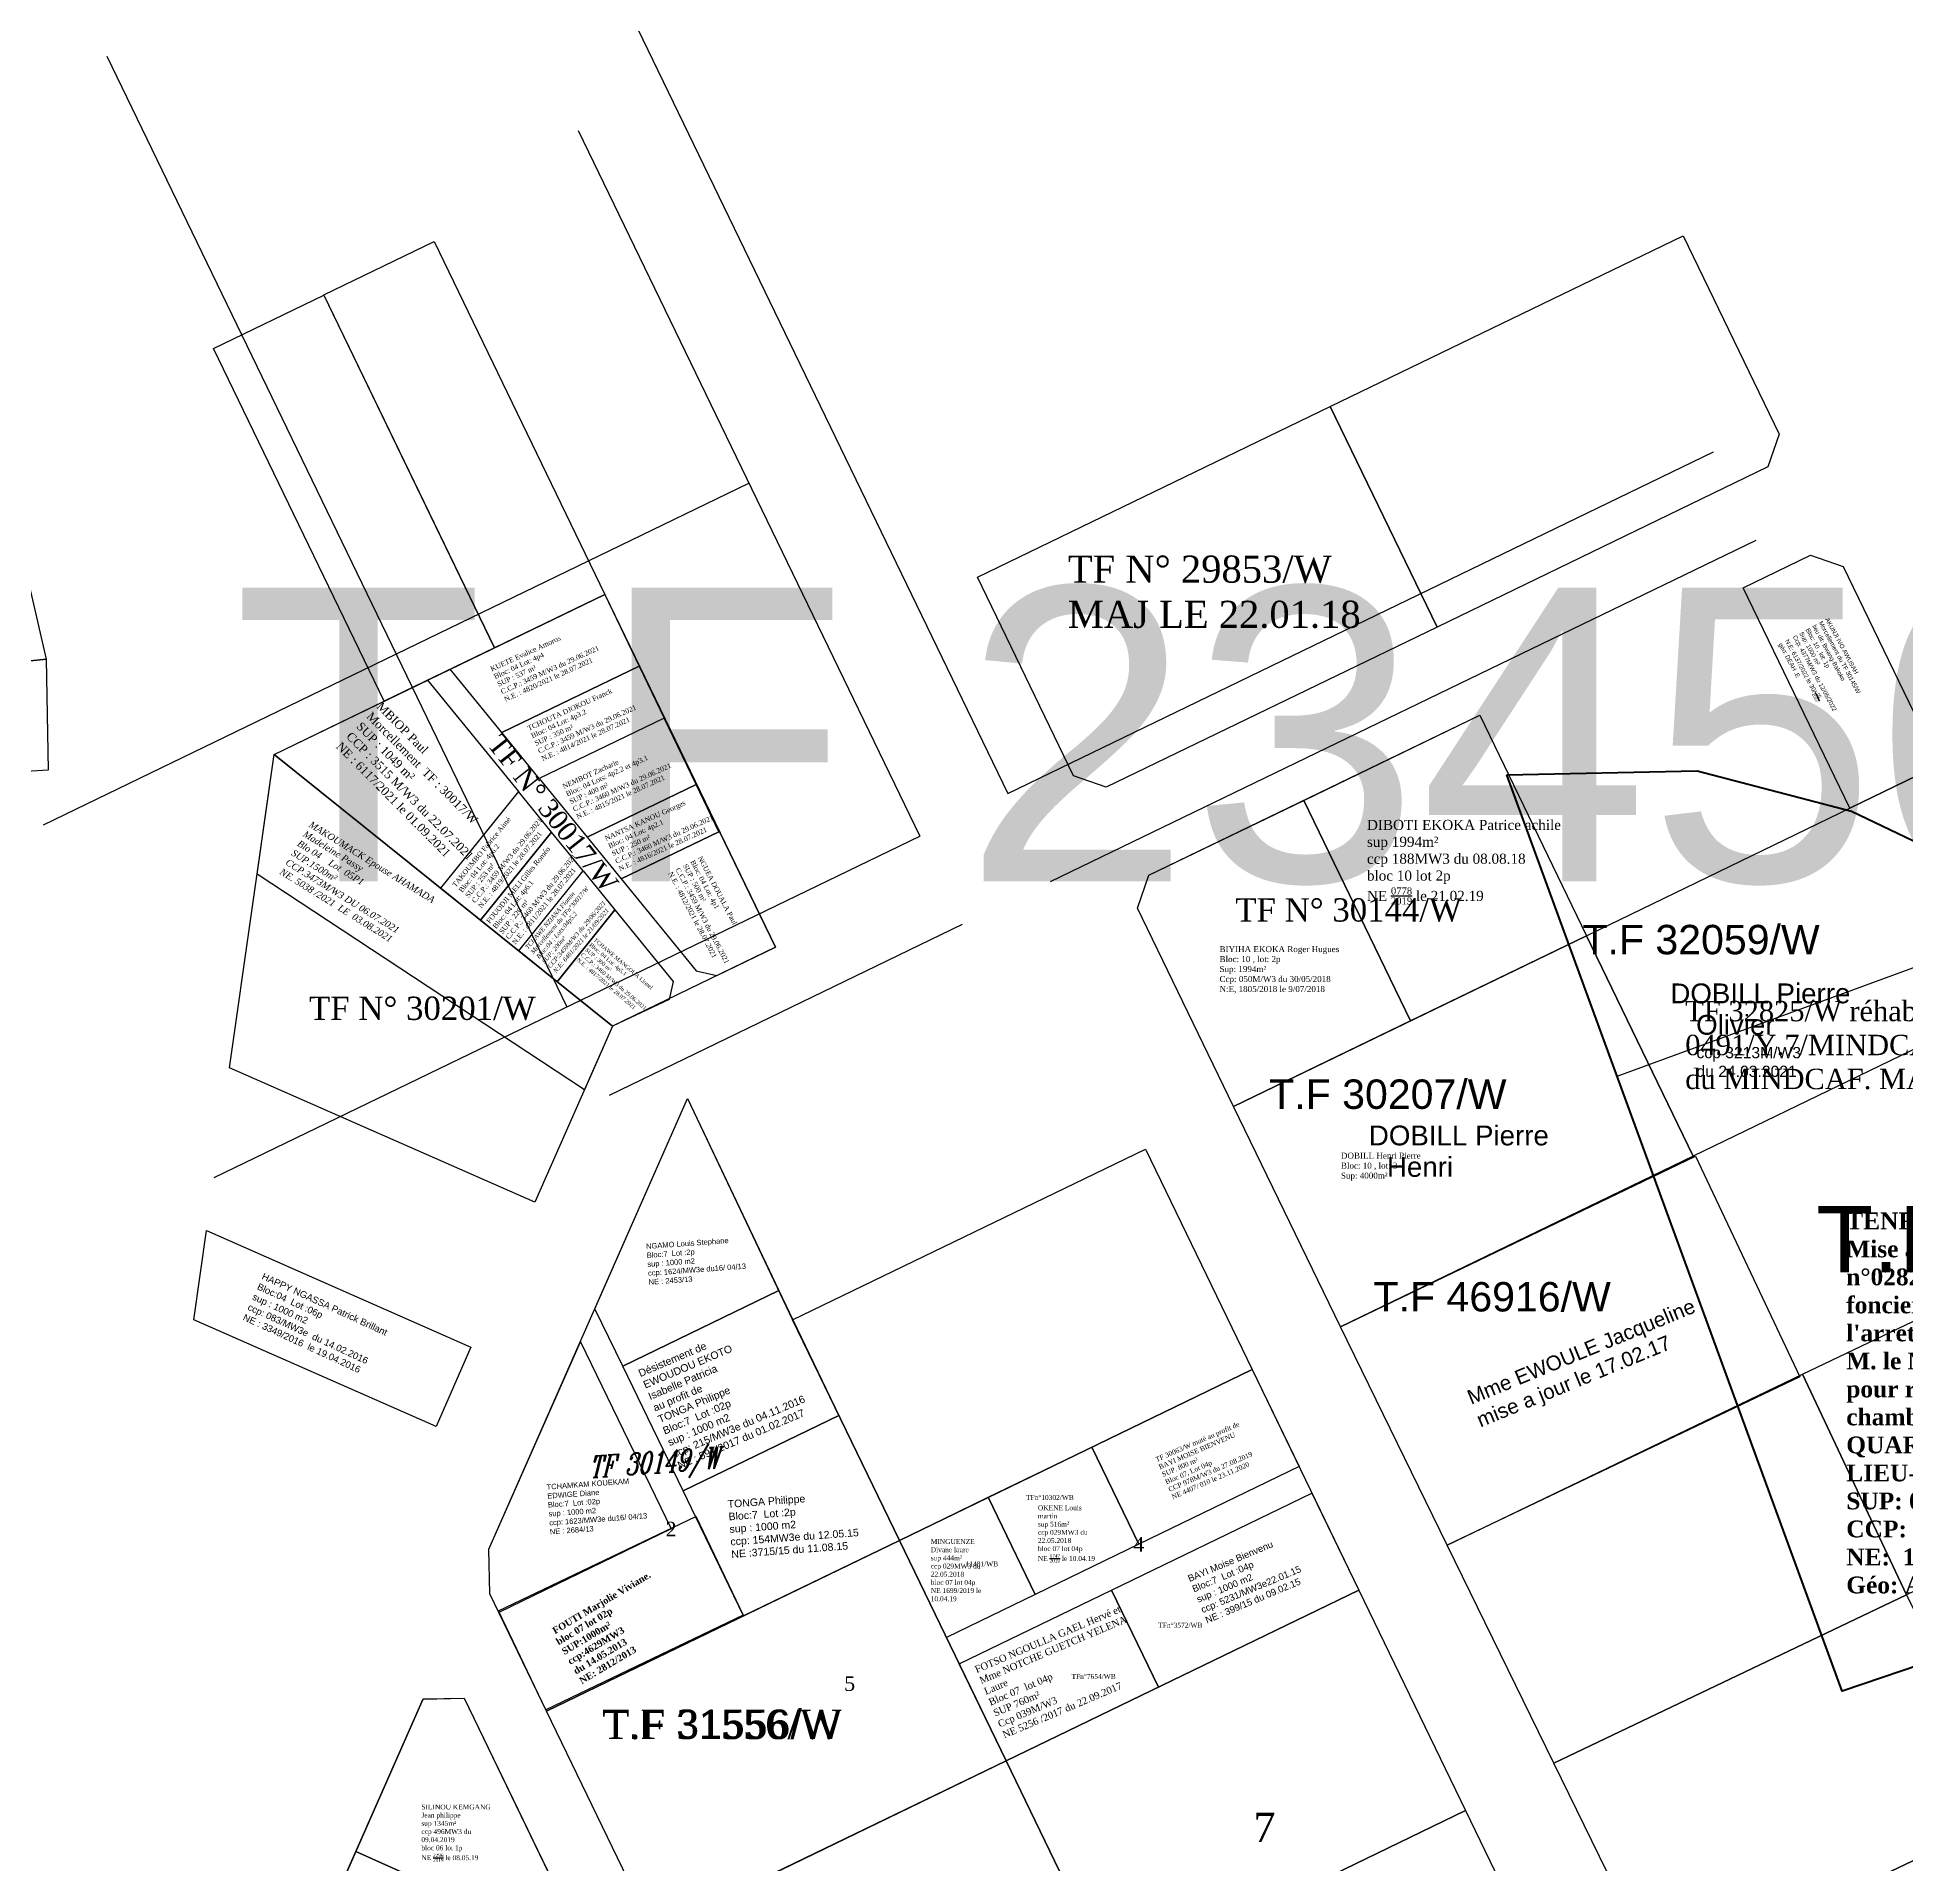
# Model space of a CAD drawing. Header units: millimetres. Extents: x 590121 to 927379, y 438565 to 1441738.
# Drawn here: x 925464.4 to 925845.9, y 1440894.6 to 1441267.6 of the extents above; entities that cross this region are included whole.
import ezdxf
from ezdxf.enums import TextEntityAlignment as Align

# ---------------------------------------------------------------- set-up
doc = ezdxf.new("R2010")
doc.units = ezdxf.units.MM
doc.header["$LTSCALE"] = 10
for name, color, linetype in [('end maj 26 02 2021', 30, 'Continuous'), ('MAJ JAN 2022', 12, 'Continuous'), ('MAJ JUILLET 2021', 7, 'Continuous'), ('MAJ SEP 2021', 6, 'Continuous')]:
    doc.layers.add(name, color=color, linetype=linetype)
doc.layers.add('Numérotation', color=6, linetype='Continuous', lineweight=9)
doc.styles.add('FONT1', font='romanc.shx', dxfattribs={"width": 0.7, "oblique": 18, "height": 3})
doc.styles.get("Standard").update_dxf_attribs({"font": 'arial.ttf'})
doc.styles.add('Times 1.0', font='times.ttf', dxfattribs={"width": 0.99, "height": 1})
doc.styles.add('Times 3.0', font='times.ttf', dxfattribs={"width": 0.99, "height": 3})

msp = doc.modelspace()

# ---------------------------------------------------------------- linework, layer by layer
at = {"color": 150, "flags": 128}
msp.add_lwpolyline([(925512.68, 1441121.24), (925581.74, 1441065.78), (925576.03, 1441052.8), (925509.21, 1441096.78), (925509.21, 1441096.78)], close=True, dxfattribs=at)
at = {"color": 7, "lineweight": 40, "flags": 128}
msp.add_lwpolyline([(925764.34, 1441117.09), (925803.19, 1441117.92), (925834.64, 1441109.64), (925911.2, 1441073.03), (925912.97, 1441068.25), (926008.1, 1441069.04), (926015.57, 1441055.1), (925990.92, 1440946.87), (925905.22, 1440954.64), (925832.74, 1440930.06)], close=True, dxfattribs=at)
at = {"color": 150, "linetype": 'ByBlock', "lineweight": -3, "ltscale": 0.0014, "flags": 128}
for points in [[(925852.57, 1441119.1), (925874.35, 1441074.09), (925802.34, 1441039.24), (925780.56, 1441084.24)], [(925780.56, 1441084.24), (925802.34, 1441039.24), (925730.39, 1441004.38), (925708.55, 1441049.39)]]:
    msp.add_lwpolyline(points, close=True, dxfattribs=at)
at = {"layer": 'end maj 26 02 2021', "linetype": 'ByBlock'}
for p, q in [((925409.87, 1441635.22), (925662.49, 1441113.3)), ((925478.56, 1441263.77), (925572.48, 1441069.74)), ((925574.78, 1441248.61), (925644.48, 1441104.59)), ((925662.49, 1441113.3), (925806.5, 1441183.01)), ((925465.61, 1441106.89), (925609.63, 1441176.6)), ((925671.2, 1441095.3), (925815.22, 1441165.01)), ((925500.47, 1441034.88), (925644.48, 1441104.59)), ((925581.19, 1441051.73), (925653.2, 1441086.59))]:
    msp.add_line(p, q, dxfattribs=at)
at = {"layer": 'end maj 26 02 2021', "linetype": 'ByBlock', "ltscale": 0.0014}
msp.add_line((925558.5, 1440946.42), (925598.78, 1440965.73), dxfattribs=at)
msp.add_line((925558.5, 1440946.42), (925598.78, 1440965.73), dxfattribs=at)
at = {"layer": 'end maj 26 02 2021', "color": 150, "linetype": 'ByBlock', "lineweight": -3, "ltscale": 0.0014, "flags": 128}
for points in [[(925545.34, 1441225.92), (925580.19, 1441153.91), (925557.69, 1441143.02), (925522.84, 1441215.08)], [(925460.39, 1441165.77), (925466.19, 1441140.72), (925441.66, 1441138.14), (925438.89, 1441164.5)], [(925466.19, 1441140.72), (925466.57, 1441118.03), (925443.91, 1441116.71), (925441.66, 1441138.14)], [(925758.78, 1441129.25), (925780.56, 1441084.24), (925744.67, 1441066.87), (925722.88, 1441111.88)], [(925498.88, 1441024.06), (925552.88, 1441000.27), (925545.75, 1440984.08), (925496.3, 1441005.87)]]:
    msp.add_lwpolyline(points, close=True, dxfattribs=at)
at = {"layer": 'end maj 26 02 2021', "color": 3, "linetype": 'ByBlock', "ltscale": 0.0014, "flags": 128}
for points in [[(925800.29, 1441227.11), (925819.89, 1441186.6), (925817.57, 1441179.92), (925750.06, 1441147.25), (925728.28, 1441192.26)], [(925803.19, 1441117.92), (925834.64, 1441109.64), (925911.2, 1441073.03), (925912.97, 1441068.25), (926008.1, 1441069.04), (926015.57, 1441055.1), (925990.92, 1440946.87), (925905.22, 1440954.64), (925832.74, 1440930.06), (925764.34, 1441117.09)], [(925852.57, 1441119.1), (925874.35, 1441074.09), (925802.34, 1441039.24), (925780.56, 1441084.24)], [(925780.56, 1441084.24), (925802.34, 1441039.24), (925730.33, 1441004.38), (925708.55, 1441049.39)], [(925690.55, 1441040.68), (925712.33, 1440995.67), (925640.32, 1440960.82), (925618.54, 1441005.82)], [(925802.84, 1441039.24), (925824.12, 1440994.23), (925752.12, 1440959.88), (925730.33, 1441004.38)], [(925802.84, 1441039.24), (925824.12, 1440994.23), (925752.12, 1440959.88), (925730.33, 1441004.38)], [(925896.62, 1441029.09), (925917.9, 1440984.08), (925845.9, 1440949.73), (925824.63, 1440994.74)], [(925824.63, 1440994.74), (925845.91, 1440949.73), (925773.91, 1440915.38), (925752.12, 1440959.88)], [(925640.32, 1440960.83), (925662.1, 1440915.82), (925590.1, 1440880.96), (925568.31, 1440925.97)], [(925640.32, 1440960.83), (925662.1, 1440915.82), (925590.1, 1440880.96), (925568.31, 1440925.97)], [(925734.12, 1440950.67), (925755.9, 1440905.66), (925683.89, 1440870.81), (925662.11, 1440915.81)], [(925845.92, 1440949.73), (925867.7, 1440905.23), (925795.7, 1440870.88), (925773.91, 1440915.38)], [(925551.49, 1440928.6), (925577.49, 1440874.86), (925599.28, 1440829.85), (925554.29, 1440808.07), (925532.49, 1440853.08), (925513.57, 1440861.41), (925543.1, 1440928.44)], [(925551.49, 1440928.6), (925577.49, 1440874.86), (925599.28, 1440829.85), (925554.29, 1440808.07), (925532.49, 1440853.08), (925513.57, 1440861.41), (925543.1, 1440928.44)], [(925755.9, 1440905.67), (925777.68, 1440860.66), (925705.67, 1440825.81), (925683.89, 1440870.81)], [(925755.9, 1440905.67), (925777.68, 1440860.66), (925705.67, 1440825.81), (925683.89, 1440870.81)], [(925867.71, 1440905.23), (925889.47, 1440859.21), (925817.47, 1440824.86), (925795.7, 1440870.88)]]:
    msp.add_lwpolyline(points, close=True, dxfattribs=at)
at = {"layer": 'end maj 26 02 2021', "color": 150}
for points in [[(925522.88, 1441214.99), (925557.68, 1441143.02), (925535.17, 1441132.13), (925500.35, 1441204.13)], [(925722.88, 1441111.88), (925744.67, 1441066.87), (925708.55, 1441049.39), (925688.95, 1441089.9), (925691.27, 1441096.58)], [(925529.39, 1440897.32), (925547.27, 1440889.31), (925547.54, 1440870.57), (925522.54, 1440881.78)], [(925529.39, 1440897.32), (925547.27, 1440889.31), (925547.54, 1440870.57), (925522.54, 1440881.78)]]:
    msp.add_lwpolyline(points, close=True, dxfattribs=at)
at = {"layer": 'end maj 26 02 2021', "color": 3, "linetype": 'ByBlock', "lineweight": -3, "ltscale": 0.0014, "flags": 128}
for points in [[(925728.28, 1441192.26), (925750.06, 1441147.25), (925682.55, 1441114.58), (925675.88, 1441116.9), (925656.27, 1441157.4)], [(925597.08, 1441050.99), (925618.54, 1441005.83), (925640.32, 1440960.83), (925568.31, 1440925.97), (925556.72, 1440949.92), (925556.56, 1440959)], [(925597.08, 1441050.99), (925618.54, 1441005.83), (925640.32, 1440960.83), (925568.31, 1440925.97), (925556.72, 1440949.92), (925556.56, 1440959)], [(925712.33, 1440995.67), (925734.12, 1440950.67), (925662.11, 1440915.8), (925640.32, 1440960.81)], [(925712.33, 1440995.67), (925734.12, 1440950.67), (925662.11, 1440915.8), (925640.32, 1440960.81)], [(925712.33, 1440995.67), (925721.92, 1440975.87), (925689.19, 1440960.03), (925679.6, 1440979.83)], [(925712.33, 1440995.67), (925721.92, 1440975.87), (925689.19, 1440960.03), (925679.6, 1440979.83)], [(925679.6, 1440979.84), (925689.19, 1440960.03), (925668.07, 1440949.81), (925658.48, 1440969.62)], [(925679.6, 1440979.84), (925689.19, 1440960.03), (925668.07, 1440949.81), (925658.48, 1440969.62)], [(925640.32, 1440960.83), (925658.48, 1440969.62), (925668.07, 1440949.81), (925649.91, 1440941)], [(925640.32, 1440960.83), (925658.48, 1440969.62), (925668.07, 1440949.81), (925649.91, 1440941)], [(925724.53, 1440970.47), (925734.11, 1440950.67), (925693.2, 1440930.87), (925683.62, 1440950.67)], [(925724.53, 1440970.47), (925734.11, 1440950.67), (925693.2, 1440930.87), (925683.62, 1440950.67)], [(925683.62, 1440950.67), (925693.2, 1440930.87), (925662.1, 1440915.82), (925652.52, 1440935.62)], [(925683.62, 1440950.67), (925693.2, 1440930.87), (925662.1, 1440915.82), (925652.52, 1440935.62)], [(925662.11, 1440915.81), (925683.89, 1440870.81), (925611.88, 1440835.95), (925590.1, 1440880.95)]]:
    msp.add_lwpolyline(points, close=True, dxfattribs=at)
msp.add_lwpolyline([(925691.27, 1441096.58), (925758.78, 1441129.25), (925780.56, 1441084.24), (925708.55, 1441049.39), (925688.95, 1441089.9), (925691.27, 1441096.58)], dxfattribs=at)
at = {"layer": 'end maj 26 02 2021', "linetype": 'ByBlock', "ltscale": 0.0014, "flags": 128}
for points in [[(925863.48, 1441083.65), (925888.29, 1441032.4), (925910.07, 1440987.39), (925926.88, 1440952.68), (925905.22, 1440954.64), (925832.74, 1440930.06), (925815.28, 1440977.8), (925798.88, 1441022.64), (925786.82, 1441055.61), (925826.78, 1441070.22)], [(925627.99, 1440986.3), (925640.32, 1440960.83), (925608.52, 1440945.43), (925598.76, 1440965.58), (925596.19, 1440970.91)], [(925627.99, 1440986.3), (925640.32, 1440960.83), (925608.52, 1440945.43), (925598.76, 1440965.58), (925596.19, 1440970.91)], [(925755.9, 1440905.67), (925766.79, 1440883.17), (925694.78, 1440848.31), (925683.89, 1440870.81)], [(925755.9, 1440905.67), (925766.79, 1440883.17), (925694.78, 1440848.31), (925683.89, 1440870.81)]]:
    msp.add_lwpolyline(points, close=True, dxfattribs=at)
for points in [[(925597.08, 1441050.99), (925618.54, 1441005.83), (925640.32, 1440960.83), (925568.31, 1440925.97)], [(925597.08, 1441050.99), (925618.54, 1441005.83), (925640.32, 1440960.83), (925568.31, 1440925.97)], [(925598.78, 1440965.74), (925608.46, 1440945.55), (925568.19, 1440926.24), (925558.5, 1440946.42)], [(925598.78, 1440965.74), (925608.46, 1440945.55), (925568.19, 1440926.24), (925558.5, 1440946.42)], [(925598.78, 1440965.74), (925608.46, 1440945.55), (925568.19, 1440926.24), (925558.5, 1440946.42)], [(925598.78, 1440965.74), (925608.46, 1440945.55), (925568.19, 1440926.24), (925558.5, 1440946.42)], [(925598.78, 1440965.74), (925608.46, 1440945.55), (925568.19, 1440926.24), (925558.5, 1440946.42)], [(925598.78, 1440965.74), (925608.46, 1440945.55), (925568.19, 1440926.24), (925558.5, 1440946.42)], [(925598.78, 1440965.74), (925608.46, 1440945.55), (925568.19, 1440926.24), (925558.5, 1440946.42)], [(925598.78, 1440965.74), (925608.46, 1440945.55), (925568.19, 1440926.24), (925558.5, 1440946.42)]]:
    msp.add_lwpolyline(points, dxfattribs=at)
at = {"layer": 'end maj 26 02 2021', "linetype": 'ByBlock', "flags": 128}
for points in [[(925597.08, 1441050.99), (925615.7, 1441011.8), (925583.86, 1440996.38), (925578.19, 1441008.1)], [(925615.7, 1441011.8), (925618.57, 1441005.84), (925627.99, 1440986.3), (925596.19, 1440970.91), (925583.86, 1440996.38)], [(925615.7, 1441011.8), (925618.57, 1441005.84), (925627.99, 1440986.3), (925596.19, 1440970.91), (925583.86, 1440996.38)], [(925575.22, 1441001.37), (925593.72, 1440963.15), (925558.56, 1440946.12), (925556.72, 1440949.92), (925556.56, 1440959)], [(925575.22, 1441001.37), (925593.72, 1440963.15), (925558.56, 1440946.12), (925556.72, 1440949.92), (925556.56, 1440959)]]:
    msp.add_lwpolyline(points, close=True, dxfattribs=at)
at = {"layer": 'end maj 26 02 2021', "color": 150, "linetype": 'ByBlock', "lineweight": -3, "ltscale": 0.0014, "flags": 128}
msp.add_lwpolyline([(925543.1, 1440928.45), (925551.49, 1440928.6), (925574.59, 1440880.86), (925547.58, 1440867.79), (925547.27, 1440889.31), (925529.39, 1440897.32), (925543.1, 1440928.45)], dxfattribs=at)
msp.add_lwpolyline([(925543.1, 1440928.45), (925551.49, 1440928.6), (925574.59, 1440880.86), (925547.58, 1440867.79), (925547.27, 1440889.31), (925529.39, 1440897.32), (925543.1, 1440928.45)], dxfattribs=at)
at = {"layer": 'MAJ JAN 2022', "color": 3, "ltscale": 0.0014, "flags": 128}
msp.add_lwpolyline([(925826.28, 1441161.92), (925832.96, 1441159.6), (925852.57, 1441119.1), (925834.34, 1441110.28), (925812.55, 1441155.28)], close=True, dxfattribs=at)
at = {"layer": 'MAJ JUILLET 2021', "color": 3, "linetype": 'ByBlock', "lineweight": -3, "ltscale": 0.0014, "flags": 128}
for points in [[(925580.19, 1441153.91), (925615.05, 1441081.9), (925581.74, 1441065.78), (925512.68, 1441121.24)], [(925512.68, 1441121.24), (925581.74, 1441065.78), (925565.91, 1441029.84), (925503.6, 1441057.29)]]:
    msp.add_lwpolyline(points, close=True, dxfattribs=at)
at = {"layer": 'MAJ JUILLET 2021', "flags": 128}
for points in [[(925580.19, 1441153.91), (925587.24, 1441139.26), (925559.17, 1441125.75), (925548.66, 1441138.65)], [(925587.24, 1441139.26), (925592.34, 1441128.66), (925566.81, 1441116.37), (925559.17, 1441125.75)], [(925576.6, 1441104.35), (925598.88, 1441115.08), (925592.34, 1441128.66), (925566.81, 1441116.37)], [(925546.69, 1441093.93), (925554.83, 1441087.39), (925569.3, 1441105.4), (925562.55, 1441113.68)], [(925583.52, 1441095.86), (925603.5, 1441105.48), (925598.88, 1441115.08), (925576.6, 1441104.35)], [(925554.83, 1441087.39), (925562.62, 1441081.13), (925575.75, 1441097.48), (925569.3, 1441105.4)], [(925583.52, 1441095.86), (925598.83, 1441077.07), (925603.07, 1441076.1), (925615.05, 1441081.9), (925603.61, 1441105.53)], [(925582.24, 1441089.51), (925594.17, 1441074.87), (925593.35, 1441071.26), (925581.74, 1441065.78), (925570.46, 1441074.84)]]:
    msp.add_lwpolyline(points, close=True, dxfattribs=at)
at = {"layer": 'MAJ SEP 2021', "flags": 128}
msp.add_lwpolyline([(925544.03, 1441136.41), (925562.55, 1441113.67), (925562.55, 1441113.67), (925546.69, 1441093.92), (925512.68, 1441121.23)], close=True, dxfattribs=at)
msp.add_lwpolyline([(925544.03, 1441136.41), (925562.55, 1441113.68)], dxfattribs=at)
at = {"layer": 'MAJ SEP 2021', "color": 150, "flags": 128}
msp.add_lwpolyline([(925575.75, 1441097.48), (925582.24, 1441089.51), (925570.46, 1441074.84), (925562.62, 1441081.13)], close=True, dxfattribs=at)

# ---------------------------------------------------------------- texts
at = {"color": 7, "insert": (925520.39, 1441107.71), "char_height": 1.36, "width": 38.811, "attachment_point": 1, "rotation": 328.1575}
msp.add_mtext('{\\fTimes New Roman|b0|i1|c0|p18;MAKOUMACK Epouse AHAMADA Madeleine Passy\\PBlo 04    Lot  05P1\\PSUP.1500m²\\PCCP.3473M/W3 DU 06.07.2021\\PNE. 5038 /2021  LE  03.08.2021}', dxfattribs=at)
at = {"color": 7, "insert": (925833.6, 1441027.75), "char_height": 3, "width": 166.2593, "attachment_point": 1}
msp.add_mtext("{\\fTimes New Roman|b1|i0|c0|p18;\\H1.143x;\\C0;TENFA YONGA noé\\PMise à  jour du TF 32825/W établi suivant réquisition n°0282/Y.7/MINDCAF/5/P530/ du 09/08/2022 de Monsieur le conservateur foncier du wouri B en execution de l'arretén°017711/Y.7/MINDCAF/SG/D6/S100/MA en date du 16/06/2022 de M. le Ministre en charge de domaines du Cadastre et des affaires foncieres pour réhabilitation conformément à l'arreté n°075/P/FD/2019 de la chambre administrative de la cour supreme \\PQUARTIER: BASSA\\PLIEU-DIT : YASSA\\PSUP: 02ha 90a 17ca\\PCCP: 4849/W3 Du 07/12/2022\\PNE:  11356/2022 DU 08/12/2022\\PGéo: ABENA Josiane\\P\\Fromanc|c0;\\H0.875x;\\C1; }", dxfattribs=at)
at = {"layer": 'end maj 26 02 2021', "color": 1, "linetype": 'ByBlock'}
for s, height, p in [('T F 23450/W', 60, (925504.34, 1441095.32)), ('T F 23450/W', 60, (925504.34, 1441095.32)), ('T F 23450/W', 60, (925504.34, 1441095.32)), ('T F 23450/W', 60, (925504.34, 1441095.32)), ('   T.F 32059/W', 6, (925772.75, 1441080.46)), ('   T.F 30207/W', 6, (925708.82, 1441048.9)), ('   T.F32825/W', 13.5695, (925811.7, 1441015.53)), ('   T.F 46916/W', 6, (925730.11, 1441007.55)), ('   T.F 31556/W', 6, (925572.89, 1440920.28))]:
    msp.add_text(s, height=height, dxfattribs=at).set_placement(p)
at = {"layer": 'end maj 26 02 2021', "color": 0, "linetype": 'ByBlock'}
for s, height, p in [('DOBILL Pierre ', 4.0454, (925797.69, 1441070.45)), (' Olivier', 4.045, (925801.38, 1441064.04)), ('DOBILL Pierre ', 4.0454, (925736.15, 1441041.45)), ('Henri', 4.045, (925739.84, 1441035.04))]:
    msp.add_text(s, height=height, dxfattribs=at).set_placement(p)
at = {"layer": 'end maj 26 02 2021', "color": 1, "linetype": 'ByBlock', "style": 'FONT1', "oblique": 18, "width": 0.7}
msp.add_text('TF 30149/W', height=4.396, rotation=4.1645, dxfattribs=at).set_placement((925577.05, 1440973.59))
at = {"layer": 'end maj 26 02 2021', "color": 1, "linetype": 'ByBlock', "style": 'Times 3.0'}
msp.add_text('   T.F 31556/W', height=6, dxfattribs=at).set_placement((925572.89, 1440920.28))
at = {"layer": 'end maj 26 02 2021', "color": 1, "linetype": 'ByBlock', "lineweight": -3, "ltscale": 0.0014, "attachment_point": 1, "style": 'Times 1.0'}
for s, insert, char_height, width in [('TF N° 29853/W\\PMAJ LE 22.01.18', (925674.72, 1441161.84), 5.5333, 75.5369), ('TF N° 30144/W', (925708.89, 1441091.89), 4.7507, 143.0649), ('{\\fTimes New Roman|b0|i0|c186|p18;TF N° 30}201{\\fTimes New Roman|b0|i0|c186|p18;/W}', (925519.82, 1441071.81), 4.7507, 143.0649)]:
    msp.add_mtext(s, dxfattribs=dict(at, insert=insert, char_height=char_height, width=width))
at = {"layer": 'end maj 26 02 2021', "color": 3, "insert": (925830.04, 1441149.28), "char_height": 0.9, "attachment_point": 1, "rotation": 298.3648}
msp.add_mtext_dynamic_manual_height_columns('\\A1;AKUNJI IVO AWUSAH\\PMorcellement du TF 30145/W\\Plieu dit: Bwang-Bakoko\\PBloc: 10 , lot: 1p\\PSup: 1000 m²\\PCcp: 4377M/W3 du 12/05/2022\\PN:E: 6137/2022 le 30/{\\H0.7x;\\S05/2022;}\\Pgéo: DEAH .E', width=82.0988, gutter_width=12.5, heights=[33.23], dxfattribs=at)
at = {"layer": 'end maj 26 02 2021', "color": 1, "linetype": 'ByBlock', "lineweight": -3, "ltscale": 0.0014, "insert": (925559.17, 1441125.75), "char_height": 4, "width": 75.5369, "attachment_point": 1, "rotation": 308.2005, "style": 'Times 1.0'}
msp.add_mtext('TF N° 30017/W', dxfattribs=at)
at = {"layer": 'end maj 26 02 2021', "color": 150, "linetype": 'ByBlock', "lineweight": -3, "ltscale": 0.0014, "attachment_point": 1, "style": 'Times 1.0'}
for s, insert, char_height, width in [('\\A1;DIBOTI EKOKA Patrice achile\\Psup 1994m²\\Pccp 188MW3 du 08.08.18\\Pbloc 10 lot 2p\\PNE {\\H0.7x;\\S0778/2019;} le 21.02.19', (925735.76, 1441107.9), 2.0688, 37.6757), ('{\\fTimes New Roman|b0|i0|c186|p18;\\C1;TFn°\\fTimes New Roman|b0|i0|c0|p18;10302\\fTimes New Roman|b0|i0|c186|p18;/W\\fTimes New Roman|b0|i0|c0|p18;B}', (925666.17, 1440970.08), 1, 30.9283), ('{\\fTimes New Roman|b0|i0|c186|p18;\\C1;TFn°\\fTimes New Roman|b0|i0|c0|p18;10302\\fTimes New Roman|b0|i0|c186|p18;/W\\fTimes New Roman|b0|i0|c0|p18;B}', (925666.17, 1440970.08), 1, 30.9283), ('\\A1;OKENE Louis martin\\Psup 516m²\\Pccp 029MW3 du 22.05.2018\\Pbloc 07 lot 04p\\PNE {\\H0.7x;\\S1747/2019;} le 10.04.19', (925668.6, 1440967.97), 1, 11.6207), ('\\A1;OKENE Louis martin\\Psup 516m²\\Pccp 029MW3 du 22.05.2018\\Pbloc 07 lot 04p\\PNE {\\H0.7x;\\S1747/2019;} le 10.04.19', (925668.6, 1440967.97), 1, 11.6207), ('\\A1;MINGUENZE Divane laure\\P{\\fTimes New Roman|b0|i0|c186|p18;sup }444{\\fTimes New Roman|b0|i0|c186|p18;m²\\Pccp 029MW3 du 22.05.2018\\Pbloc 07 lot 04p\\PNE }1699/2019{\\fTimes New Roman|b0|i0|c186|p18; le 10.04.19}', (925646.73, 1440961.08), 1, 11.6207), ('\\A1;MINGUENZE Divane laure\\P{\\fTimes New Roman|b0|i0|c186|p18;sup }444{\\fTimes New Roman|b0|i0|c186|p18;m²\\Pccp 029MW3 du 22.05.2018\\Pbloc 07 lot 04p\\PNE }1699/2019{\\fTimes New Roman|b0|i0|c186|p18; le 10.04.19}', (925646.73, 1440961.08), 1, 11.6207), ('{\\C1;TFn°30063/W}', (925672.94, 1440961.7), 3, 30.9283), ('{\\C1;TFn°30063/W}', (925672.94, 1440961.7), 3, 30.9283), ('{\\fTimes New Roman|b0|i0|c186|p18;\\C1;TFn°\\fTimes New Roman|b0|i0|c0|p18;11481\\fTimes New Roman|b0|i0|c186|p18;/W\\fTimes New Roman|b0|i0|c0|p18;B}', (925650.73, 1440956.52), 1, 30.9283), ('{\\fTimes New Roman|b0|i0|c186|p18;\\C1;TFn°\\fTimes New Roman|b0|i0|c0|p18;11481\\fTimes New Roman|b0|i0|c186|p18;/W\\fTimes New Roman|b0|i0|c0|p18;B}', (925650.73, 1440956.52), 1, 30.9283), ('{\\fTimes New Roman|b0|i0|c186|p18;\\C1;TFn°\\fTimes New Roman|b0|i0|c0|p18;3572\\fTimes New Roman|b0|i0|c186|p18;/W\\fTimes New Roman|b0|i0|c0|p18;B}', (925693.18, 1440944.01), 1, 30.9283), ('{\\fTimes New Roman|b0|i0|c186|p18;\\C1;TFn°\\fTimes New Roman|b0|i0|c0|p18;3572\\fTimes New Roman|b0|i0|c186|p18;/W\\fTimes New Roman|b0|i0|c0|p18;B}', (925693.18, 1440944.01), 1, 30.9283), ('{\\fTimes New Roman|b0|i0|c186|p18;\\C1;TFn°\\fTimes New Roman|b0|i0|c0|p18;7654\\fTimes New Roman|b0|i0|c186|p18;/W\\fTimes New Roman|b0|i0|c0|p18;B}', (925675.47, 1440933.56), 1, 30.9283), ('{\\fTimes New Roman|b0|i0|c186|p18;\\C1;TFn°\\fTimes New Roman|b0|i0|c0|p18;7654\\fTimes New Roman|b0|i0|c186|p18;/W\\fTimes New Roman|b0|i0|c0|p18;B}', (925675.47, 1440933.56), 1, 30.9283), ('\\A1;SILINOU KEMGANG Jean philippe\\Psup 1345m²\\Pccp 496MW3 du 09.04.2019 \\Pbloc 06 lot 1p\\PNE {\\H0.7x;\\S2296/2019;} le 08.05.19', (925542.76, 1440906.9), 1, 15.5134), ('\\A1;SILINOU KEMGANG Jean philippe\\Psup 1345m²\\Pccp 496MW3 du 09.04.2019 \\Pbloc 06 lot 1p\\PNE {\\H0.7x;\\S2296/2019;} le 08.05.19', (925542.76, 1440906.9), 1, 15.5134)]:
    msp.add_mtext(s, dxfattribs=dict(at, insert=insert, char_height=char_height, width=width))
at = {"layer": 'end maj 26 02 2021', "char_height": 1.2213, "attachment_point": 1}
for s, insert in [('{\\fTimes New Roman|b0|i0|c0|p18;BIYIHA EKOKA Roger Hugues\\PBloc: 10 , lot: 2p\\PSup: 1994m²\\PCcp: 050M/W3 du 30/05/2018\\PN:E, 1805/2018 le 9/07/2018}', (925705.67, 1441082.12)), ('{\\fTimes New Roman|b0|i0|c0|p18;DOBILL Henri Pierre\\PBloc: 10 , lot: 3\\PSup: 4000m²}', (925730.45, 1441039.96))]:
    msp.add_mtext_dynamic_manual_height_columns(s, width=82.0988, gutter_width=12.5, heights=[33.23], dxfattribs=dict(at, insert=insert))
at = {"layer": 'end maj 26 02 2021', "color": 3, "linetype": 'ByBlock', "lineweight": -3, "ltscale": 0.0014, "insert": (925800.73, 1441070.95), "char_height": 4.1566, "width": 188.8715, "attachment_point": 1, "style": 'Times 1.0'}
msp.add_mtext('TF 32825/W réhabilité suivant arrêté 0491/Y.7/MINDCAF/SG/D6/S200/HMI du 06.05.2021\\Pdu MINDCAF. MAJ le 14.07.2021', dxfattribs=at)
at = {"layer": 'end maj 26 02 2021', "color": 0, "linetype": 'ByBlock', "insert": (925803.02, 1441061.53), "char_height": 2.2907, "width": 52.5269, "attachment_point": 1}
msp.add_mtext('{\\C7;ccp 3213M/W3\\Pdu 24.03.2021}', dxfattribs=at)
at = {"layer": 'end maj 26 02 2021', "linetype": 'ByBlock', "attachment_point": 1}
for s, insert, char_height, width, rotation in [('{\\fArial|b0|i0|c0|p34;NGAMO Louis Stephane\\PBloc:7  Lot :2p\\Psup : 1000 m2\\Pccp: 1624/MW3e du16/ 04/13\\PNE : 2453/13  }', (925588.58, 1441021.39), 1.0982, 3413.25, 4.1645), ('{\\fArial|b0|i0|c0|p34;HAPPY NGASSA Patrick Brillant \\PBloc:04  Lot :06p\\Psup : 1000 m2\\Pccp: 083/MW3e  du 14.02.2016\\PNE : 3349/2016  le 19.04.2016 }', (925510.63, 1441015.48), 1.3792, 4286.6855, 335.304), ('{\\fArial|b0|i0|c0|p34;Mme EWOULE Jacqueline\\Pmise a jour le 17.02.17\\P }', (925755.88, 1440991.24), 3, 3422.84, 22.43), ('{\\fArial|b0|i0|c0|p34;\\C1;Désistement de \\P\\C7;EWOUDOU EKOTO \\PIsabelle Patricia\\P\\C1;au profit de \\P\\C7;TONGA Philippe \\PBloc:7  Lot :02p\\Psup : 1000 m2\\Pccp: 215/MW3e du 04.11.2016\\PNE : 597/2017 du 01.02.2017}', (925586.86, 1440995.55), 1.5307, 4757.6301, 23.03), ('{\\fArial|b0|i0|c0|p34;TCHAMKAM KOUEKAM\\PEDWIGE Diane\\PBloc:7  Lot :02p\\Psup : 1000 m2\\Pccp: 1623/MW3e du16/ 04/13\\PNE : 2684/13  }', (925568.28, 1440972.26), 1.0982, 3413.25, 4.1645), ('{\\fArial|b0|i0|c0|p34;TCHAMKAM KOUEKAM\\PEDWIGE Diane\\PBloc:7  Lot :02p\\Psup : 1000 m2\\Pccp: 1623/MW3e du16/ 04/13\\PNE : 2684/13  }', (925568.28, 1440972.26), 1.0982, 3413.25, 4.1645), ('{\\fArial|b0|i0|c0|p34;TONGA Philippe\\PBloc:7  Lot :2p\\Psup : 1000 m2\\Pccp: 154MW3e du 12.05.15\\PNE :3715/15 du 11.08.15 }', (925605.22, 1440968.99), 1.5374, 4778.55, 4.1645), ('{\\fArial|b0|i0|c0|p34;TONGA Philippe\\PBloc:7  Lot :2p\\Psup : 1000 m2\\Pccp: 154MW3e du 12.05.15\\PNE :3715/15 du 11.08.15 }', (925605.22, 1440968.99), 1.5374, 4778.55, 4.1645), ('{\\fArial|b0|i0|c0|p34;BAYI Moise Bienvenu\\PBloc:7  Lot :04p\\Psup : 1000 m2\\Pccp: 5231/MW3e22.01.15\\PNE : 399/15 du 09.02.15  }', (925699.03, 1440953.59), 1.3792, 4286.6855, 22.7493), ('{\\fArial|b0|i0|c0|p34;BAYI Moise Bienvenu\\PBloc:7  Lot :04p\\Psup : 1000 m2\\Pccp: 5231/MW3e22.01.15\\PNE : 399/15 du 09.02.15  }', (925699.03, 1440953.59), 1.3792, 4286.6855, 22.7493)]:
    msp.add_mtext(s, dxfattribs=dict(at, insert=insert, char_height=char_height, width=width, rotation=rotation))
at = {"layer": 'end maj 26 02 2021', "color": 150, "linetype": 'ByBlock', "lineweight": -3, "ltscale": 0.0014, "attachment_point": 1, "style": 'Times 1.0'}
for s, insert, char_height, width, rotation in [('{\\C1;TF 30063/W muté au profit de\\C256;\\PBAYI MOISE BIENVENU\\PSUP. 800 m²\\PBloc 07, Lot 04p\\PCCP 978M/W3 du 27.08.2019\\PNE 4407/ 010 le 23.11.2020}', (925692.45, 1440977.74), 1, 44.0455, 23.3955), ('{\\C1;TF 30063/W muté au profit de\\C256;\\PBAYI MOISE BIENVENU\\PSUP. 800 m²\\PBloc 07, Lot 04p\\PCCP 978M/W3 du 27.08.2019\\PNE 4407/ 010 le 23.11.2020}', (925692.45, 1440977.74), 1, 44.0455, 23.3955), ('FOTSO NGOULLA GAEL Hervé et \\PMme NOTCHE GUETCH YELENA Laure \\PBloc 07  lot 04p\\PSUP 760m²\\PCcp 039M/W3 \\PNE 5256 /2017 du 22.09.2017', (925655.54, 1440935.06), 1.4483, 32.4707, 22.964), ('FOTSO NGOULLA GAEL Hervé et \\PMme NOTCHE GUETCH YELENA Laure \\PBloc 07  lot 04p\\PSUP 760m²\\PCcp 039M/W3 \\PNE 5256 /2017 du 22.09.2017', (925655.54, 1440935.06), 1.4483, 32.4707, 22.964)]:
    msp.add_mtext(s, dxfattribs=dict(at, insert=insert, char_height=char_height, width=width, rotation=rotation))
at = {"layer": 'end maj 26 02 2021', "linetype": 'ByBlock', "ltscale": 0.0014, "insert": (925568.88, 1440942.58), "char_height": 1.3894, "width": 43.2519, "attachment_point": 1, "rotation": 30.7522}
msp.add_mtext('{\\fTimes New Roman|b1|i0|c0|p18; FOUTI Marjolie Viviane.\\Pbloc 07 lot 02p\\PSUP:1000m²\\Pccp:4629MW3\\Pdu 14.05.2013\\PNE: 2812/2013}', dxfattribs=at)
msp.add_mtext('{\\fTimes New Roman|b1|i0|c0|p18; FOUTI Marjolie Viviane.\\Pbloc 07 lot 02p\\PSUP:1000m²\\Pccp:4629MW3\\Pdu 14.05.2013\\PNE: 2812/2013}', dxfattribs=at)
at = {"layer": 'MAJ JUILLET 2021', "attachment_point": 1}
for s, width, insert, char_height, rotation in [('{\\fTimes New Roman|b0|i0|c0|p18;KUETE Evalice Amoros\\PBloc: 04 Lot: 4p4\\PSUP : 537 m²\\PC.C.P.: 3459 M/W3 du 29.06.2021\\PN.E. : 4820/2021 le 28.07.2021  }', 23.3564, (925556.7, 1441139.1), 1.0208, 24.4967), ('{\\fTimes New Roman|b0|i0|c0|p18;TCHOUTA DJOKOU Franck\\PBloc: 04 Lot: 4p3.2\\PSUP : 350 m²\\PC.C.P.: 3459 M/W3 du 29.06.2021\\PN.E. : 4814/2021 le 28.07.2021  }', 23.3564, (925564.3, 1441127), 1.0208, 24.4967), ('{\\fTimes New Roman|b0|i0|c0|p18;NEMBOT Zacharie\\PBloc: 04 Lots: 4p2.2 et 4p3.1\\PSUP : 400 m²\\PC.C.P.: 3460 M/W3 du 29.06.2021\\PN.E. : 4815/2021 le 28.07.2021  }', 23.3564, (925571.41, 1441115.13), 1.0208, 24.4967), ('{\\fTimes New Roman|b0|i0|c0|p18;NANTSA KANOU Georges\\PBloc: 04 Lot: 4p2.1\\PSUP : 250 m²\\PC.C.P.: 3460 M/W3 du 29.06.2021\\PN.E. : 4816/2021 le 28.07.2021  }', 20.9935, (925580.05, 1441104.51), 1.0208, 24.4967), ('{\\fTimes New Roman|b0|i0|c0|p18;TAKOUMBO Fabrice Aimé\\PBloc: 04 Lot: 4p6.2\\PSUP : 253 m²\\PC.C.P.: 3459 M/W3 du 29.06.2021\\PN.E. : 4819/2021 le 28.07.2021  }', 21.1085, (925548.96, 1441094.7), 1.0208, 50.7932), ('{\\fTimes New Roman|b0|i0|c0|p18;FOUODJI MELI Gilles Roméo\\PBloc: 04 Lot: 4p6.1\\PSUP : 220 m²\\PC.C.P.: 3460 M/W3 du 29.06.2021\\PN.E. : 4811/2021 le 28.07.2021  }', 21.1085, (925555.9, 1441087.3), 1.0208, 50.7932), ('{\\fTimes New Roman|b0|i0|c0|p18;NGUEA DOUALA Paul\\PBloc: 04 Lot: 4p1\\PSUP : 500 m²\\PC.C.P.: 3459 M/W3 du 29.06.2021\\PN.E. : 4812/2021 le 28.07.2021  }', 21.2838, (925600.02, 1441100.62), 1.0208, 297.7628), ('{\\fTimes New Roman|b0|i0|c0|p18;TCHAWE MANGOUA Lionel\\PBloc: 04 Lot: 4p5.1\\PSUP : 300 m²\\PC.C.P.: 3460 M/W3 du 29.06.2021\\PN.E. : 4817/2021 le 28.07.2021  }', 16.5661, (925578.35, 1441083.88), 0.8035, 319.4626)]:
    msp.add_mtext_dynamic_manual_height_columns(s, width=width, gutter_width=12.5, heights=[0], dxfattribs=dict(at, insert=insert, char_height=char_height, rotation=rotation))
at = {"layer": 'MAJ SEP 2021', "insert": (925534.72, 1441132.14), "char_height": 1.7425, "attachment_point": 1, "rotation": 314.7449}
msp.add_mtext_dynamic_manual_height_columns('{\\fTimes New Roman|b0|i0|c0|p18;MBIOP Paul    \\PMorcellement  TF : 30017/W\\PSUP : 1049 m²\\PCCP : 3515 M/W3 du 22.07.2021\\PNE : 6117/2021 le 01.09.2021}', width=34.7985, gutter_width=12.5, heights=[0], dxfattribs=at)
at = {"layer": 'MAJ SEP 2021', "color": 7, "insert": (925563.84, 1441081.98), "char_height": 0.9, "attachment_point": 1, "rotation": 49.6517}
msp.add_mtext_dynamic_manual_height_columns('{\\fTimes New Roman|b0|i1|c0|p18;TCHAWE NZIANA Flomin\\P\\C1;Morcellement du TFn°30017/W\\P\\C7;Bloc:04 ; Lots:04p5.2\\PSUP: 200m²\\PCCP:3459M/W3 du 29/06/2021\\PN:E: 6461/2021 le 21/09/2021}', width=53.6759, gutter_width=12.5, heights=[27.44], dxfattribs=at)
at = {"layer": 'Numérotation', "style": 'Times 3.0', "width": 0.99}
for s, height, p in [('2', 3, (925593.72, 1440963.15)), ('4', 3, (925689.19, 1440960.03)), ('5', 3, (925630.17, 1440931.58)), ('7', 6, (925714.85, 1440902.24))]:
    msp.add_text(s, height=height, dxfattribs=at).set_placement(p, align=Align.MIDDLE)

doc.saveas('drawing.dxf')
